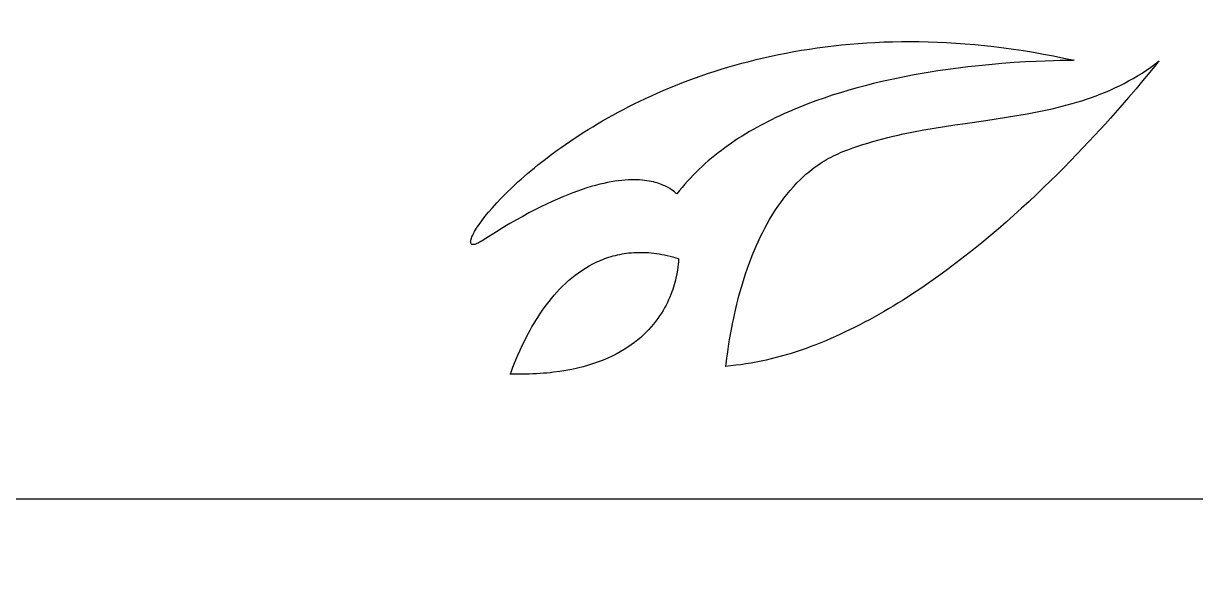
# Model space of a CAD drawing. Extents: x 2.6 to 83.9, y 63.6 to 86.7.
# Drawn here: x 7.37 to 15.52, y 75.65 to 79.42 of the extents above; entities that cross this region are included whole.
import ezdxf

# ---------------------------------------------------------------- set-up
doc = ezdxf.new("R2010")
doc.units = 0
doc.layers.add('IMPORT_-_LAMP', color=18, linetype='CONTINUOUS')

msp = doc.modelspace()

# ---------------------------------------------------------------- linework, layer by layer
at = {"layer": 'IMPORT_-_LAMP'}
for points in [[(22.8671, 75.651), (22.8671, 76.119), (2.6171, 76.119), (2.617, 78.951), (2.617, 83.351), (2.617, 86.183), (22.867, 86.183), (22.867, 86.651), (43.117, 86.651), (43.117, 86.183), (63.3669, 86.183), (63.3669, 86.651), (83.6169, 86.651), (83.617, 75.651), (63.367, 75.651), (63.367, 76.119), (43.1169, 76.119), (43.1169, 75.651)], [(11.9153, 78.2393), (11.9145, 78.2395), (11.9133, 78.2401), (11.9097, 78.2428), (11.8974, 78.2531), (11.8884, 78.2601), (11.8775, 78.268), (11.8645, 78.2765), (11.8493, 78.2853), (11.8318, 78.2943), (11.8222, 78.2987), (11.8119, 78.3031), (11.801, 78.3073), (11.7895, 78.3115), (11.7774, 78.3154), (11.7646, 78.3191), (11.7511, 78.3226), (11.7369, 78.3258), (11.722, 78.3287), (11.7064, 78.3312), (11.6901, 78.3334), (11.673, 78.3352), (11.6552, 78.3365), (11.6366, 78.3373), (11.6172, 78.3377), (11.5971, 78.3375), (11.5761, 78.3367), (11.5544, 78.3353), (11.5318, 78.3333), (11.5083, 78.3306), (11.484, 78.3272), (11.4589, 78.323), (11.4328, 78.3181), (11.4059, 78.3124), (11.378, 78.3058), (11.3493, 78.2983), (11.3196, 78.29), (11.2889, 78.2807), (11.2573, 78.2704), (11.2248, 78.2591), (11.1912, 78.2468), (11.1567, 78.2334), (11.1211, 78.2189), (11.0846, 78.2032), (11.047, 78.1864), (11.0083, 78.1684), (10.9686, 78.1491), (10.9278, 78.1285), (10.8859, 78.1067), (10.843, 78.0835), (10.7989, 78.0589), (10.7537, 78.0329), (10.7074, 78.0055), (10.6599, 77.9766), (10.6112, 77.9462), (10.5614, 77.9143), (10.5511, 77.9078), (10.5415, 77.9023), (10.5326, 77.8976), (10.5245, 77.8939), (10.517, 77.8909), (10.5103, 77.8889), (10.5042, 77.8876), (10.4989, 77.8872), (10.4943, 77.8876), (10.4904, 77.8888), (10.4872, 77.8907), (10.4847, 77.8934), (10.4829, 77.8968), (10.4818, 77.901), (10.4814, 77.9058), (10.4817, 77.9114), (10.4827, 77.9176), (10.4844, 77.9245), (10.4868, 77.932), (10.4899, 77.9401), (10.4936, 77.9489), (10.4981, 77.9583), (10.5033, 77.9682), (10.5091, 77.9787), (10.5157, 77.9898), (10.5229, 78.0014), (10.5394, 78.0262), (10.5587, 78.0529), (10.5807, 78.0814), (10.6054, 78.1117), (10.6329, 78.1435), (10.663, 78.1768), (10.6958, 78.2115), (10.7313, 78.2473), (10.7695, 78.2842), (10.8104, 78.3221), (10.8318, 78.3414), (10.8539, 78.3608), (10.8767, 78.3805), (10.9001, 78.4003), (10.9242, 78.4202), (10.9489, 78.4403), (10.9743, 78.4605), (11.0004, 78.4808), (11.0271, 78.5012), (11.0545, 78.5216), (11.0825, 78.5421), (11.1112, 78.5627), (11.1405, 78.5832), (11.1705, 78.6038), (11.2011, 78.6244), (11.2324, 78.6449), (11.2643, 78.6654), (11.2969, 78.6858), (11.3301, 78.7062), (11.3639, 78.7265), (11.3984, 78.7467), (11.4336, 78.7668), (11.4694, 78.7867), (11.5058, 78.8065), (11.5428, 78.8261), (11.5805, 78.8455), (11.6189, 78.8648), (11.6579, 78.8838), (11.6975, 78.9026), (11.7377, 78.9212), (11.7786, 78.9395), (11.8201, 78.9576), (11.8622, 78.9753), (11.905, 78.9927), (11.9484, 79.0099), (11.9924, 79.0267), (12.037, 79.0431), (12.0823, 79.0592), (12.1282, 79.0749), (12.1747, 79.0902), (12.2218, 79.105), (12.2696, 79.1195), (12.3179, 79.1335), (12.3669, 79.147), (12.4165, 79.1601), (12.4667, 79.1727), (12.5176, 79.1848), (12.569, 79.1963), (12.6211, 79.2073), (12.6738, 79.2178), (12.727, 79.2277), (12.7809, 79.237), (12.8354, 79.2457), (12.8905, 79.2538), (12.9463, 79.2613), (13.0026, 79.2681), (13.0595, 79.2743), (13.117, 79.2797), (13.1751, 79.2845), (13.2339, 79.2886), (13.2932, 79.292), (13.3531, 79.2946), (13.4136, 79.2964), (13.4747, 79.2975), (13.5364, 79.2978), (13.5987, 79.2973), (13.6616, 79.296), (13.7251, 79.2939), (13.7892, 79.2909), (13.8539, 79.287), (13.9191, 79.2823), (13.985, 79.2766), (14.0514, 79.2701), (14.1184, 79.2626), (14.186, 79.2542), (14.2542, 79.2448), (14.3229, 79.2345), (14.3923, 79.2231), (14.4622, 79.2108), (14.5327, 79.1974), (14.6037, 79.183), (14.6754, 79.1676), (14.6727, 79.1672), (14.6672, 79.1669), (14.648, 79.1664), (14.5795, 79.1651), (14.5312, 79.1639), (14.4744, 79.1621), (14.4096, 79.1595), (14.3374, 79.1559), (14.2584, 79.151), (14.1733, 79.1447), (14.1286, 79.141), (14.0825, 79.1368), (14.0352, 79.1322), (13.9867, 79.1271), (13.9371, 79.1215), (13.8864, 79.1154), (13.8348, 79.1087), (13.7823, 79.1014), (13.729, 79.0935), (13.6749, 79.085), (13.6201, 79.0758), (13.5648, 79.0659), (13.5089, 79.0554), (13.4526, 79.0441), (13.3959, 79.032), (13.3389, 79.0192), (13.2816, 79.0055), (13.2242, 78.991), (13.1667, 78.9757), (13.1092, 78.9595), (13.0518, 78.9423), (12.9945, 78.9242), (12.9373, 78.9052), (12.8805, 78.8852), (12.824, 78.8642), (12.768, 78.8421), (12.7401, 78.8307), (12.7124, 78.819), (12.6849, 78.807), (12.6575, 78.7948), (12.6302, 78.7823), (12.6031, 78.7695), (12.5762, 78.7564), (12.5495, 78.743), (12.523, 78.7293), (12.4967, 78.7154), (12.4706, 78.7011), (12.4447, 78.6866), (12.4191, 78.6717), (12.3937, 78.6566), (12.3686, 78.6411), (12.3437, 78.6253), (12.3191, 78.6092), (12.2948, 78.5928), (12.2707, 78.5761), (12.247, 78.559), (12.2236, 78.5416), (12.2004, 78.5239), (12.1777, 78.5059), (12.1552, 78.4875), (12.1331, 78.4688), (12.1114, 78.4497), (12.09, 78.4303), (12.069, 78.4105), (12.0483, 78.3904), (12.0281, 78.3699), (12.0082, 78.349), (11.9888, 78.3278), (11.9698, 78.3063), (11.9512, 78.2843), (11.933, 78.262)], [(11.9153, 78.2393), (11.9145, 78.2395), (11.9133, 78.2401), (11.9097, 78.2428), (11.8974, 78.2531), (11.8884, 78.2601), (11.8775, 78.268), (11.8645, 78.2765), (11.8493, 78.2853), (11.8318, 78.2943), (11.8222, 78.2987), (11.8119, 78.3031), (11.801, 78.3073), (11.7895, 78.3115), (11.7774, 78.3154), (11.7646, 78.3191), (11.7511, 78.3226), (11.7369, 78.3258), (11.722, 78.3287), (11.7064, 78.3312), (11.6901, 78.3334), (11.673, 78.3352), (11.6552, 78.3365), (11.6366, 78.3373), (11.6172, 78.3377), (11.5971, 78.3375), (11.5761, 78.3367), (11.5544, 78.3353), (11.5318, 78.3333), (11.5083, 78.3306), (11.484, 78.3272), (11.4589, 78.323), (11.4328, 78.3181), (11.4059, 78.3124), (11.378, 78.3058), (11.3493, 78.2983), (11.3196, 78.29), (11.2889, 78.2807), (11.2573, 78.2704), (11.2248, 78.2591), (11.1912, 78.2468), (11.1567, 78.2334), (11.1211, 78.2189), (11.0846, 78.2032), (11.047, 78.1864), (11.0083, 78.1684), (10.9686, 78.1491), (10.9278, 78.1285), (10.8859, 78.1067), (10.843, 78.0835), (10.7989, 78.0589), (10.7537, 78.0329), (10.7074, 78.0055), (10.6599, 77.9766), (10.6112, 77.9462), (10.5614, 77.9143), (10.5511, 77.9078), (10.5415, 77.9023), (10.5326, 77.8976), (10.5245, 77.8939), (10.517, 77.8909), (10.5103, 77.8889), (10.5042, 77.8876), (10.4989, 77.8872), (10.4943, 77.8876), (10.4904, 77.8888), (10.4872, 77.8907), (10.4847, 77.8934), (10.4829, 77.8968), (10.4818, 77.901), (10.4814, 77.9058), (10.4817, 77.9114), (10.4827, 77.9176), (10.4844, 77.9245), (10.4868, 77.932), (10.4899, 77.9401), (10.4936, 77.9489), (10.4981, 77.9583), (10.5033, 77.9682), (10.5091, 77.9787), (10.5157, 77.9898), (10.5229, 78.0014), (10.5394, 78.0262), (10.5587, 78.0529), (10.5807, 78.0814), (10.6054, 78.1117), (10.6329, 78.1435), (10.663, 78.1768), (10.6958, 78.2115), (10.7313, 78.2473), (10.7695, 78.2842), (10.8104, 78.3221), (10.8318, 78.3414), (10.8539, 78.3608), (10.8767, 78.3805), (10.9001, 78.4003), (10.9242, 78.4202), (10.9489, 78.4403), (10.9743, 78.4605), (11.0004, 78.4808), (11.0271, 78.5012), (11.0545, 78.5216), (11.0825, 78.5421), (11.1112, 78.5627), (11.1405, 78.5832), (11.1705, 78.6038), (11.2011, 78.6244), (11.2324, 78.6449), (11.2643, 78.6654), (11.2969, 78.6858), (11.3301, 78.7062), (11.3639, 78.7265), (11.3984, 78.7467), (11.4336, 78.7668), (11.4694, 78.7867), (11.5058, 78.8065), (11.5428, 78.8261), (11.5805, 78.8455), (11.6189, 78.8648), (11.6579, 78.8838), (11.6975, 78.9026), (11.7377, 78.9212), (11.7786, 78.9395), (11.8201, 78.9576), (11.8622, 78.9753), (11.905, 78.9927), (11.9484, 79.0099), (11.9924, 79.0267), (12.037, 79.0431), (12.0823, 79.0592), (12.1282, 79.0749), (12.1747, 79.0902), (12.2218, 79.105), (12.2696, 79.1195), (12.3179, 79.1335), (12.3669, 79.147), (12.4165, 79.1601), (12.4667, 79.1727), (12.5176, 79.1848), (12.569, 79.1963), (12.6211, 79.2073), (12.6738, 79.2178), (12.727, 79.2277), (12.7809, 79.237), (12.8354, 79.2457), (12.8905, 79.2538), (12.9463, 79.2613), (13.0026, 79.2681), (13.0595, 79.2743), (13.117, 79.2797), (13.1751, 79.2845), (13.2339, 79.2886), (13.2932, 79.292), (13.3531, 79.2946), (13.4136, 79.2964), (13.4747, 79.2975), (13.5364, 79.2978), (13.5987, 79.2973), (13.6616, 79.296), (13.7251, 79.2939), (13.7892, 79.2909), (13.8539, 79.287), (13.9191, 79.2823), (13.985, 79.2766), (14.0514, 79.2701), (14.1184, 79.2626), (14.186, 79.2542), (14.2542, 79.2448), (14.3229, 79.2345), (14.3923, 79.2231), (14.4622, 79.2108), (14.5327, 79.1974), (14.6037, 79.183), (14.6754, 79.1676), (14.6727, 79.1672), (14.6672, 79.1669), (14.648, 79.1664), (14.5795, 79.1651), (14.5312, 79.1639), (14.4744, 79.1621), (14.4096, 79.1595), (14.3374, 79.1559), (14.2584, 79.151), (14.1733, 79.1447), (14.1286, 79.141), (14.0825, 79.1368), (14.0352, 79.1322), (13.9867, 79.1271), (13.9371, 79.1215), (13.8864, 79.1154), (13.8348, 79.1087), (13.7823, 79.1014), (13.729, 79.0935), (13.6749, 79.085), (13.6201, 79.0758), (13.5648, 79.0659), (13.5089, 79.0554), (13.4526, 79.0441), (13.3959, 79.032), (13.3389, 79.0192), (13.2816, 79.0055), (13.2242, 78.991), (13.1667, 78.9757), (13.1092, 78.9595), (13.0518, 78.9423), (12.9945, 78.9242), (12.9373, 78.9052), (12.8805, 78.8852), (12.824, 78.8642), (12.768, 78.8421), (12.7401, 78.8307), (12.7124, 78.819), (12.6849, 78.807), (12.6575, 78.7948), (12.6302, 78.7823), (12.6031, 78.7695), (12.5762, 78.7564), (12.5495, 78.743), (12.523, 78.7293), (12.4967, 78.7154), (12.4706, 78.7011), (12.4447, 78.6866), (12.4191, 78.6717), (12.3937, 78.6566), (12.3686, 78.6411), (12.3437, 78.6253), (12.3191, 78.6092), (12.2948, 78.5928), (12.2707, 78.5761), (12.247, 78.559), (12.2236, 78.5416), (12.2004, 78.5239), (12.1777, 78.5059), (12.1552, 78.4875), (12.1331, 78.4688), (12.1114, 78.4497), (12.09, 78.4303), (12.069, 78.4105), (12.0483, 78.3904), (12.0281, 78.3699), (12.0082, 78.349), (11.9888, 78.3278), (11.9698, 78.3063), (11.9512, 78.2843), (11.933, 78.262)], [(12.2549, 77.0416), (12.2559, 77.0464), (12.2574, 77.0577), (12.2624, 77.0982), (12.266, 77.1267), (12.2707, 77.1601), (12.2764, 77.1982), (12.2832, 77.2405), (12.2913, 77.2866), (12.3008, 77.3361), (12.3117, 77.3888), (12.3242, 77.4441), (12.3311, 77.4727), (12.3384, 77.5018), (12.3462, 77.5314), (12.3544, 77.5614), (12.3631, 77.5918), (12.3723, 77.6225), (12.382, 77.6536), (12.3922, 77.6849), (12.4029, 77.7164), (12.4141, 77.748), (12.426, 77.7798), (12.4383, 77.8116), (12.4513, 77.8434), (12.4649, 77.8752), (12.479, 77.9068), (12.4938, 77.9384), (12.5092, 77.9698), (12.5253, 78.0009), (12.542, 78.0318), (12.5594, 78.0624), (12.5774, 78.0926), (12.5962, 78.1223), (12.6157, 78.1516), (12.6359, 78.1804), (12.6568, 78.2087), (12.6785, 78.2363), (12.701, 78.2633), (12.7242, 78.2895), (12.7483, 78.3151), (12.7731, 78.3398), (12.7858, 78.3518), (12.7988, 78.3637), (12.8119, 78.3753), (12.8252, 78.3866), (12.8388, 78.3978), (12.8526, 78.4087), (12.8666, 78.4194), (12.8808, 78.4298), (12.8952, 78.4399), (12.9098, 78.4498), (12.9247, 78.4594), (12.9398, 78.4687), (12.9551, 78.4778), (12.9706, 78.4865), (12.9863, 78.495), (13.0023, 78.5032), (13.0186, 78.511), (13.035, 78.5186), (13.0517, 78.5258), (13.0686, 78.5327), (13.1028, 78.5459), (13.1371, 78.5584), (13.1716, 78.5704), (13.2062, 78.5818), (13.241, 78.5927), (13.2759, 78.603), (13.311, 78.6129), (13.3461, 78.6222), (13.3814, 78.6312), (13.4168, 78.6397), (13.4523, 78.6478), (13.4879, 78.6556), (13.5235, 78.663), (13.5593, 78.6701), (13.6309, 78.6834), (13.7027, 78.6958), (13.7747, 78.7073), (13.8468, 78.7183), (13.9189, 78.7289), (14.0628, 78.7497), (14.1345, 78.7603), (14.206, 78.7714), (14.2772, 78.783), (14.3481, 78.7954), (14.4185, 78.8088), (14.4535, 78.8159), (14.4884, 78.8234), (14.5232, 78.8312), (14.5578, 78.8394), (14.5923, 78.848), (14.6266, 78.857), (14.6607, 78.8664), (14.6947, 78.8763), (14.7284, 78.8868), (14.762, 78.8977), (14.7954, 78.9092), (14.8286, 78.9212), (14.8615, 78.9339), (14.8942, 78.9471), (14.9267, 78.961), (14.959, 78.9756), (14.991, 78.9909), (15.0228, 79.0069), (15.0543, 79.0236), (15.0855, 79.0411), (15.1164, 79.0594), (15.1471, 79.0785), (15.1775, 79.0984), (15.2075, 79.1192), (15.2373, 79.1409), (15.2667, 79.1636), (15.2643, 79.1611), (15.2597, 79.156), (15.2444, 79.1376), (15.19, 79.0712), (15.1514, 79.0247), (15.1057, 78.9701), (15.053, 78.9083), (14.9936, 78.8399), (14.9278, 78.7656), (14.8926, 78.7265), (14.8559, 78.6862), (14.8177, 78.6447), (14.778, 78.6022), (14.737, 78.5588), (14.6946, 78.5145), (14.6508, 78.4694), (14.6058, 78.4236), (14.5595, 78.3773), (14.5119, 78.3304), (14.4632, 78.2831), (14.4132, 78.2355), (14.3621, 78.1876), (14.31, 78.1396), (14.2567, 78.0915), (14.2024, 78.0434), (14.1471, 77.9955), (14.0908, 77.9477), (14.0336, 77.9001), (13.9755, 77.853), (13.9165, 77.8063), (13.8567, 77.7601), (13.796, 77.7146), (13.7346, 77.6698), (13.6725, 77.6258), (13.6096, 77.5827), (13.5779, 77.5615), (13.5461, 77.5405), (13.5141, 77.5198), (13.4819, 77.4994), (13.4496, 77.4793), (13.4171, 77.4595), (13.3845, 77.44), (13.3517, 77.4208), (13.3189, 77.402), (13.2858, 77.3834), (13.2527, 77.3653), (13.2194, 77.3475), (13.186, 77.3301), (13.1525, 77.313), (13.1189, 77.2964), (13.0852, 77.2802), (13.0514, 77.2644), (13.0175, 77.249), (12.9835, 77.2341), (12.9494, 77.2196), (12.9152, 77.2056), (12.8809, 77.192), (12.8466, 77.179), (12.8121, 77.1664), (12.7777, 77.1543), (12.7431, 77.1428), (12.7085, 77.1318), (12.6738, 77.1213), (12.6391, 77.1114), (12.6043, 77.102), (12.5695, 77.0932), (12.5347, 77.085), (12.4998, 77.0774), (12.4648, 77.0704), (12.4299, 77.064), (12.3949, 77.0582), (12.3599, 77.0531), (12.3249, 77.0486), (12.2899, 77.0448)], [(12.2549, 77.0416), (12.2559, 77.0464), (12.2574, 77.0577), (12.2624, 77.0982), (12.266, 77.1267), (12.2707, 77.1601), (12.2764, 77.1982), (12.2832, 77.2405), (12.2913, 77.2866), (12.3008, 77.3361), (12.3117, 77.3888), (12.3242, 77.4441), (12.3311, 77.4727), (12.3384, 77.5018), (12.3462, 77.5314), (12.3544, 77.5614), (12.3631, 77.5918), (12.3723, 77.6225), (12.382, 77.6536), (12.3922, 77.6849), (12.4029, 77.7164), (12.4141, 77.748), (12.426, 77.7798), (12.4383, 77.8116), (12.4513, 77.8434), (12.4649, 77.8752), (12.479, 77.9068), (12.4938, 77.9384), (12.5092, 77.9698), (12.5253, 78.0009), (12.542, 78.0318), (12.5594, 78.0624), (12.5774, 78.0926), (12.5962, 78.1223), (12.6157, 78.1516), (12.6359, 78.1804), (12.6568, 78.2087), (12.6785, 78.2363), (12.701, 78.2633), (12.7242, 78.2895), (12.7483, 78.3151), (12.7731, 78.3398), (12.7858, 78.3518), (12.7988, 78.3637), (12.8119, 78.3753), (12.8252, 78.3866), (12.8388, 78.3978), (12.8526, 78.4087), (12.8666, 78.4194), (12.8808, 78.4298), (12.8952, 78.4399), (12.9098, 78.4498), (12.9247, 78.4594), (12.9398, 78.4687), (12.9551, 78.4778), (12.9706, 78.4865), (12.9863, 78.495), (13.0023, 78.5032), (13.0186, 78.511), (13.035, 78.5186), (13.0517, 78.5258), (13.0686, 78.5327), (13.1028, 78.5459), (13.1371, 78.5584), (13.1716, 78.5704), (13.2062, 78.5818), (13.241, 78.5927), (13.2759, 78.603), (13.311, 78.6129), (13.3461, 78.6222), (13.3814, 78.6312), (13.4168, 78.6397), (13.4523, 78.6478), (13.4879, 78.6556), (13.5235, 78.663), (13.5593, 78.6701), (13.6309, 78.6834), (13.7027, 78.6958), (13.7747, 78.7073), (13.8468, 78.7183), (13.9189, 78.7289), (14.0628, 78.7497), (14.1345, 78.7603), (14.206, 78.7714), (14.2772, 78.783), (14.3481, 78.7954), (14.4185, 78.8088), (14.4535, 78.8159), (14.4884, 78.8234), (14.5232, 78.8312), (14.5578, 78.8394), (14.5923, 78.848), (14.6266, 78.857), (14.6607, 78.8664), (14.6947, 78.8763), (14.7284, 78.8868), (14.762, 78.8977), (14.7954, 78.9092), (14.8286, 78.9212), (14.8615, 78.9339), (14.8942, 78.9471), (14.9267, 78.961), (14.959, 78.9756), (14.991, 78.9909), (15.0228, 79.0069), (15.0543, 79.0236), (15.0855, 79.0411), (15.1164, 79.0594), (15.1471, 79.0785), (15.1775, 79.0984), (15.2075, 79.1192), (15.2373, 79.1409), (15.2667, 79.1636), (15.2643, 79.1611), (15.2597, 79.156), (15.2444, 79.1376), (15.19, 79.0712), (15.1514, 79.0247), (15.1057, 78.9701), (15.053, 78.9083), (14.9936, 78.8399), (14.9278, 78.7656), (14.8926, 78.7265), (14.8559, 78.6862), (14.8177, 78.6447), (14.778, 78.6022), (14.737, 78.5588), (14.6946, 78.5145), (14.6508, 78.4694), (14.6058, 78.4236), (14.5595, 78.3773), (14.5119, 78.3304), (14.4632, 78.2831), (14.4132, 78.2355), (14.3621, 78.1876), (14.31, 78.1396), (14.2567, 78.0915), (14.2024, 78.0434), (14.1471, 77.9955), (14.0908, 77.9477), (14.0336, 77.9001), (13.9755, 77.853), (13.9165, 77.8063), (13.8567, 77.7601), (13.796, 77.7146), (13.7346, 77.6698), (13.6725, 77.6258), (13.6096, 77.5827), (13.5779, 77.5615), (13.5461, 77.5405), (13.5141, 77.5198), (13.4819, 77.4994), (13.4496, 77.4793), (13.4171, 77.4595), (13.3845, 77.44), (13.3517, 77.4208), (13.3189, 77.402), (13.2858, 77.3834), (13.2527, 77.3653), (13.2194, 77.3475), (13.186, 77.3301), (13.1525, 77.313), (13.1189, 77.2964), (13.0852, 77.2802), (13.0514, 77.2644), (13.0175, 77.249), (12.9835, 77.2341), (12.9494, 77.2196), (12.9152, 77.2056), (12.8809, 77.192), (12.8466, 77.179), (12.8121, 77.1664), (12.7777, 77.1543), (12.7431, 77.1428), (12.7085, 77.1318), (12.6738, 77.1213), (12.6391, 77.1114), (12.6043, 77.102), (12.5695, 77.0932), (12.5347, 77.085), (12.4998, 77.0774), (12.4648, 77.0704), (12.4299, 77.064), (12.3949, 77.0582), (12.3599, 77.0531), (12.3249, 77.0486), (12.2899, 77.0448)], [(10.7571, 76.9873), (10.759, 76.9911), (10.7627, 77.0006), (10.7756, 77.0351), (10.7849, 77.0592), (10.7961, 77.0873), (10.8094, 77.1189), (10.8246, 77.1537), (10.842, 77.1912), (10.8615, 77.2309), (10.872, 77.2514), (10.8831, 77.2724), (10.8948, 77.2937), (10.907, 77.3153), (10.9198, 77.3371), (10.9332, 77.3591), (10.9472, 77.3812), (10.9617, 77.4035), (10.9768, 77.4257), (10.9926, 77.4479), (11.0089, 77.4699), (11.0259, 77.4919), (11.0435, 77.5136), (11.0617, 77.5351), (11.0805, 77.5563), (11.0999, 77.5771), (11.12, 77.5975), (11.1408, 77.6174), (11.1622, 77.6368), (11.1842, 77.6556), (11.207, 77.6738), (11.2303, 77.6913), (11.2544, 77.708), (11.2792, 77.7239), (11.3046, 77.739), (11.3307, 77.7532), (11.3441, 77.7599), (11.3576, 77.7664), (11.3712, 77.7726), (11.3851, 77.7785), (11.3991, 77.7842), (11.4133, 77.7896), (11.4277, 77.7948), (11.4423, 77.7996), (11.4571, 77.8042), (11.472, 77.8084), (11.4871, 77.8124), (11.5024, 77.816), (11.5179, 77.8193), (11.5336, 77.8222), (11.5494, 77.8249), (11.5655, 77.8272), (11.5817, 77.8291), (11.5981, 77.8307), (11.6147, 77.8319), (11.6315, 77.8327), (11.6485, 77.8332), (11.6656, 77.8333), (11.683, 77.833), (11.7006, 77.8323), (11.7183, 77.8312), (11.7362, 77.8297), (11.7544, 77.8277), (11.7727, 77.8253), (11.7912, 77.8225), (11.81, 77.8193), (11.8289, 77.8156), (11.848, 77.8115), (11.8673, 77.8069), (11.8868, 77.8018), (11.9065, 77.7963), (11.9264, 77.7903), (11.9261, 77.7788), (11.9254, 77.7667), (11.9241, 77.7508), (11.922, 77.7313), (11.9188, 77.7087), (11.9143, 77.6832), (11.9084, 77.6551), (11.9047, 77.6401), (11.9007, 77.6247), (11.8962, 77.6087), (11.8911, 77.5923), (11.8855, 77.5754), (11.8794, 77.5582), (11.8727, 77.5406), (11.8653, 77.5227), (11.8573, 77.5045), (11.8487, 77.4861), (11.8393, 77.4675), (11.8293, 77.4487), (11.8184, 77.4299), (11.8068, 77.4109), (11.7944, 77.3919), (11.7812, 77.3729), (11.7671, 77.3539), (11.7521, 77.335), (11.7362, 77.3162), (11.7194, 77.2975), (11.7016, 77.279), (11.6828, 77.2608), (11.663, 77.2428), (11.6421, 77.2251), (11.6202, 77.2077), (11.5972, 77.1907), (11.573, 77.1741), (11.5477, 77.158), (11.5212, 77.1423), (11.4935, 77.1272), (11.4645, 77.1126), (11.4343, 77.0986), (11.4028, 77.0853), (11.37, 77.0726), (11.3358, 77.0607), (11.3003, 77.0495), (11.2634, 77.0391), (11.225, 77.0295), (11.1852, 77.0207), (11.1439, 77.0129), (11.1011, 77.006), (11.0568, 77.0001), (11.034, 76.9976), (11.0109, 76.9952), (10.9873, 76.9932), (10.9634, 76.9914), (10.9391, 76.9899), (10.9143, 76.9886), (10.8891, 76.9877), (10.8636, 76.987), (10.8376, 76.9866), (10.8112, 76.9866), (10.7843, 76.9868)]]:
    msp.add_lwpolyline(points, close=True, dxfattribs=at)

doc.saveas('drawing.dxf')
